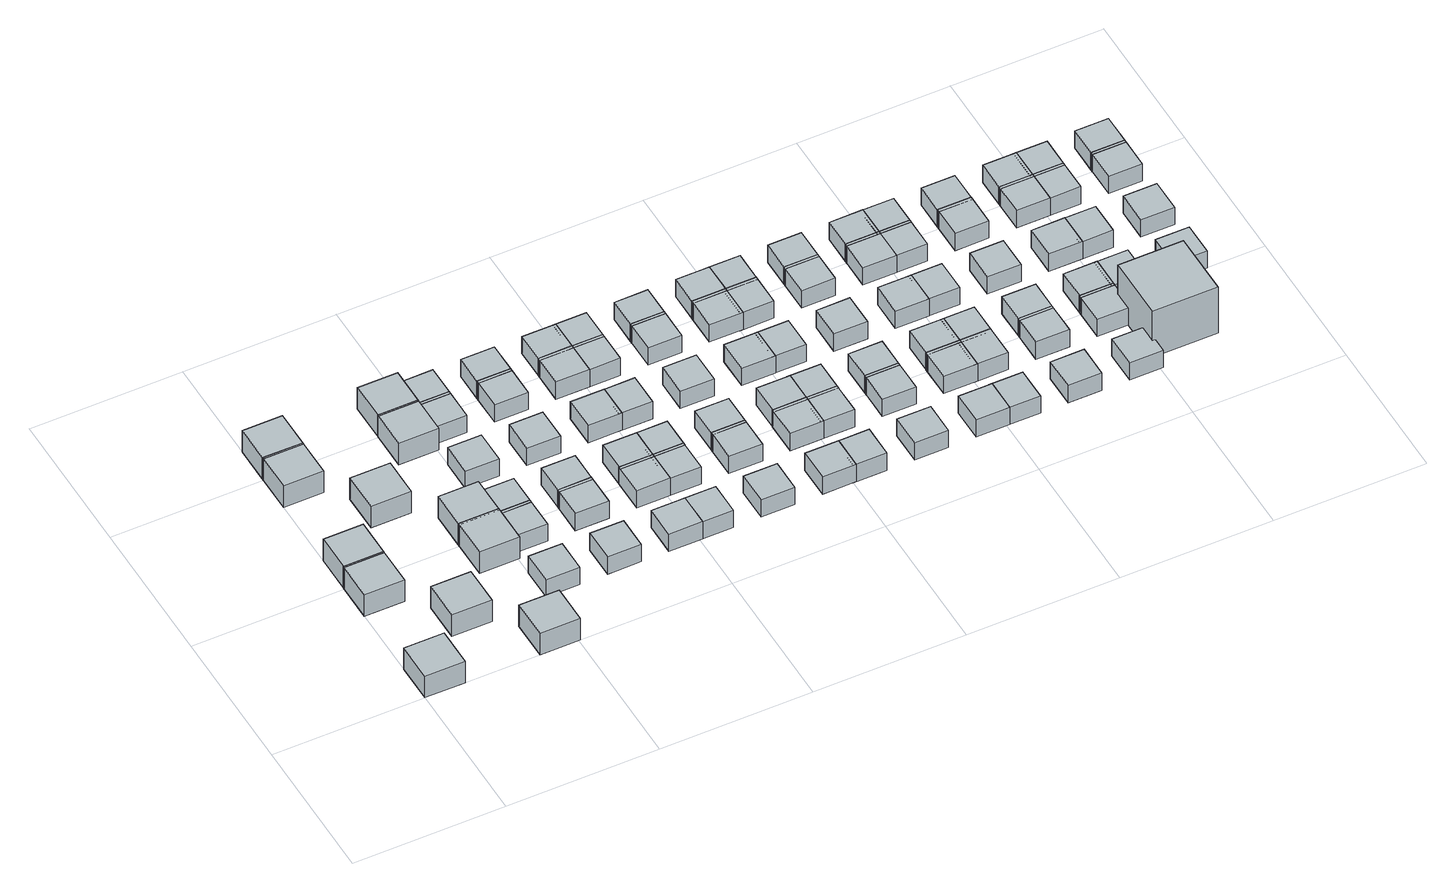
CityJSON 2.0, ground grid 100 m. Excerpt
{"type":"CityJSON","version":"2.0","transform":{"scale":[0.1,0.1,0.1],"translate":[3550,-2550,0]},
"CityObjects":{
"object1":{"type":"GenericCityObject","geometry":[{"type":"Solid","lod":"1","boundaries":[[[[0,1,2,3]],[[4,5,1,0]],[[5,6,2,1]],[[6,7,3,2]],[[7,4,0,3]],[[7,6,5,4]]]]}]},
"object2":{"type":"GenericCityObject","geometry":[{"type":"Solid","lod":"1","boundaries":[[[[8,9,10,11]],[[12,13,9,8]],[[13,14,10,9]],[[14,15,11,10]],[[15,12,8,11]],[[15,14,13,12]]]]}]},
"object3":{"type":"GenericCityObject","geometry":[{"type":"Solid","lod":"1","boundaries":[[[[16,17,18,19]],[[20,21,17,16]],[[21,22,18,17]],[[22,23,19,18]],[[23,20,16,19]],[[23,22,21,20]]]]}]},
"object4":{"type":"GenericCityObject","geometry":[{"type":"Solid","lod":"1","boundaries":[[[[24,25,26,27]],[[28,29,25,24]],[[29,30,26,25]],[[30,31,27,26]],[[31,28,24,27]],[[31,30,29,28]]]]}]},
"object5":{"type":"GenericCityObject","geometry":[{"type":"Solid","lod":"1","boundaries":[[[[32,33,34,35]],[[36,37,33,32]],[[37,38,34,33]],[[38,39,35,34]],[[39,36,32,35]],[[39,38,37,36]]]]}]},
"object6":{"type":"GenericCityObject","geometry":[{"type":"Solid","lod":"1","boundaries":[[[[40,41,42,43]],[[44,45,41,40]],[[45,46,42,41]],[[46,47,43,42]],[[47,44,40,43]],[[47,46,45,44]]]]}]},
"object7":{"type":"GenericCityObject","geometry":[{"type":"Solid","lod":"1","boundaries":[[[[48,49,50,51]],[[52,53,49,48]],[[53,54,50,49]],[[54,55,51,50]],[[55,52,48,51]],[[55,54,53,52]]]]}]},
"object8":{"type":"GenericCityObject","geometry":[{"type":"Solid","lod":"1","boundaries":[[[[56,57,58,59]],[[60,61,57,56]],[[61,62,58,57]],[[62,63,59,58]],[[63,60,56,59]],[[63,62,61,60]]]]}]},
"object9":{"type":"GenericCityObject","geometry":[{"type":"Solid","lod":"1","boundaries":[[[[64,65,66,67]],[[68,69,65,64]],[[69,70,66,65]],[[70,71,67,66]],[[71,68,64,67]],[[71,70,69,68]]]]}]},
"object10":{"type":"GenericCityObject","geometry":[{"type":"Solid","lod":"1","boundaries":[[[[72,73,74,75]],[[76,77,73,72]],[[77,78,74,73]],[[78,79,75,74]],[[79,76,72,75]],[[79,78,77,76]]]]}]},
"object11":{"type":"GenericCityObject","geometry":[{"type":"Solid","lod":"1","boundaries":[[[[80,81,82,83]],[[84,85,81,80]],[[85,86,82,81]],[[86,87,83,82]],[[87,84,80,83]],[[87,86,85,84]]]]}]},
"object12":{"type":"GenericCityObject","geometry":[{"type":"Solid","lod":"1","boundaries":[[[[88,89,90,91]],[[92,93,89,88]],[[93,94,90,89]],[[94,95,91,90]],[[95,92,88,91]],[[95,94,93,92]]]]}]},
"object13":{"type":"GenericCityObject","geometry":[{"type":"Solid","lod":"1","boundaries":[[[[96,97,98,99]],[[100,101,97,96]],[[101,102,98,97]],[[102,103,99,98]],[[103,100,96,99]],[[103,102,101,100]]]]}]},
"object14":{"type":"GenericCityObject","geometry":[{"type":"Solid","lod":"1","boundaries":[[[[104,105,106,107]],[[108,109,105,104]],[[109,110,106,105]],[[110,111,107,106]],[[111,108,104,107]],[[111,110,109,108]]]]}]},
"object15":{"type":"GenericCityObject","geometry":[{"type":"Solid","lod":"1","boundaries":[[[[112,113,114,115]],[[116,117,113,112]],[[117,118,114,113]],[[118,119,115,114]],[[119,116,112,115]],[[119,118,117,116]]]]}]},
"object16":{"type":"GenericCityObject","geometry":[{"type":"Solid","lod":"1","boundaries":[[[[120,121,122,123]],[[124,125,121,120]],[[125,126,122,121]],[[126,127,123,122]],[[127,124,120,123]],[[127,126,125,124]]]]}]},
"object17":{"type":"GenericCityObject","geometry":[{"type":"Solid","lod":"1","boundaries":[[[[128,129,130,131]],[[132,133,129,128]],[[133,134,130,129]],[[134,135,131,130]],[[135,132,128,131]],[[135,134,133,132]]]]}]},
"object18":{"type":"GenericCityObject","geometry":[{"type":"Solid","lod":"1","boundaries":[[[[136,137,138,139]],[[140,141,137,136]],[[141,142,138,137]],[[142,143,139,138]],[[143,140,136,139]],[[143,142,141,140]]]]}]},
"object19":{"type":"GenericCityObject","geometry":[{"type":"Solid","lod":"1","boundaries":[[[[144,145,146,147]],[[148,149,145,144]],[[149,150,146,145]],[[150,151,147,146]],[[151,148,144,147]],[[151,150,149,148]]]]}]},
"object20":{"type":"GenericCityObject","geometry":[{"type":"Solid","lod":"1","boundaries":[[[[152,153,154,155]],[[156,157,153,152]],[[157,158,154,153]],[[158,159,155,154]],[[159,156,152,155]],[[159,158,157,156]]]]}]},
"object21":{"type":"GenericCityObject","geometry":[{"type":"Solid","lod":"1","boundaries":[[[[160,161,162,163]],[[164,165,161,160]],[[165,166,162,161]],[[166,167,163,162]],[[167,164,160,163]],[[167,166,165,164]]]]}]},
"object22":{"type":"GenericCityObject","geometry":[{"type":"Solid","lod":"1","boundaries":[[[[168,169,170,171]],[[172,173,169,168]],[[173,174,170,169]],[[174,175,171,170]],[[175,172,168,171]],[[175,174,173,172]]]]}]},
"object23":{"type":"GenericCityObject","geometry":[{"type":"Solid","lod":"1","boundaries":[[[[176,177,178,179]],[[180,181,177,176]],[[181,182,178,177]],[[182,183,179,178]],[[183,180,176,179]],[[183,182,181,180]]]]}]},
"object24":{"type":"GenericCityObject","geometry":[{"type":"Solid","lod":"1","boundaries":[[[[184,185,186,187]],[[188,189,185,184]],[[189,190,186,185]],[[190,191,187,186]],[[191,188,184,187]],[[191,190,189,188]]]]}]},
"object25":{"type":"GenericCityObject","geometry":[{"type":"Solid","lod":"1","boundaries":[[[[192,193,194,195]],[[196,197,193,192]],[[197,198,194,193]],[[198,199,195,194]],[[199,196,192,195]],[[199,198,197,196]]]]}]},
"object26":{"type":"GenericCityObject","geometry":[{"type":"Solid","lod":"1","boundaries":[[[[200,201,202,203]],[[204,205,201,200]],[[205,206,202,201]],[[206,207,203,202]],[[207,204,200,203]],[[207,206,205,204]]]]}]},
"object27":{"type":"GenericCityObject","geometry":[{"type":"Solid","lod":"1","boundaries":[[[[208,209,210,211]],[[212,213,209,208]],[[213,214,210,209]],[[214,215,211,210]],[[215,212,208,211]],[[215,214,213,212]]]]}]},
"object28":{"type":"GenericCityObject","geometry":[{"type":"Solid","lod":"1","boundaries":[[[[216,217,218,219]],[[220,221,217,216]],[[221,222,218,217]],[[222,223,219,218]],[[223,220,216,219]],[[223,222,221,220]]]]}]},
"object29":{"type":"GenericCityObject","geometry":[{"type":"Solid","lod":"1","boundaries":[[[[224,225,226,227]],[[228,229,225,224]],[[229,230,226,225]],[[230,231,227,226]],[[231,228,224,227]],[[231,230,229,228]]]]}]},
"object30":{"type":"GenericCityObject","geometry":[{"type":"Solid","lod":"1","boundaries":[[[[232,233,234,235]],[[236,237,233,232]],[[237,238,234,233]],[[238,239,235,234]],[[239,236,232,235]],[[239,238,237,236]]]]}]},
"object31":{"type":"GenericCityObject","geometry":[{"type":"Solid","lod":"1","boundaries":[[[[240,241,242,243]],[[244,245,241,240]],[[245,246,242,241]],[[246,247,243,242]],[[247,244,240,243]],[[247,246,245,244]]]]}]},
"object32":{"type":"GenericCityObject","geometry":[{"type":"Solid","lod":"1","boundaries":[[[[248,249,250,251]],[[252,253,249,248]],[[253,254,250,249]],[[254,255,251,250]],[[255,252,248,251]],[[255,254,253,252]]]]}]},
"object33":{"type":"GenericCityObject","geometry":[{"type":"Solid","lod":"1","boundaries":[[[[256,257,258,259]],[[260,261,257,256]],[[261,262,258,257]],[[262,263,259,258]],[[263,260,256,259]],[[263,262,261,260]]]]}]},
"object34":{"type":"GenericCityObject","geometry":[{"type":"Solid","lod":"1","boundaries":[[[[264,265,266,267]],[[268,269,265,264]],[[269,270,266,265]],[[270,271,267,266]],[[271,268,264,267]],[[271,270,269,268]]]]}]},
"object35":{"type":"GenericCityObject","geometry":[{"type":"Solid","lod":"1","boundaries":[[[[272,273,274,275]],[[276,277,273,272]],[[277,278,274,273]],[[278,279,275,274]],[[279,276,272,275]],[[279,278,277,276]]]]}]},
"object36":{"type":"GenericCityObject","geometry":[{"type":"Solid","lod":"1","boundaries":[[[[280,281,282,283]],[[284,285,281,280]],[[285,286,282,281]],[[286,287,283,282]],[[287,284,280,283]],[[287,286,285,284]]]]}]},
"object37":{"type":"GenericCityObject","geometry":[{"type":"Solid","lod":"1","boundaries":[[[[288,289,290,291]],[[292,293,289,288]],[[293,294,290,289]],[[294,295,291,290]],[[295,292,288,291]],[[295,294,293,292]]]]}]},
"object38":{"type":"GenericCityObject","geometry":[{"type":"Solid","lod":"1","boundaries":[[[[296,297,298,299]],[[300,301,297,296]],[[301,302,298,297]],[[302,303,299,298]],[[303,300,296,299]],[[303,302,301,300]]]]}]},
"object39":{"type":"GenericCityObject","geometry":[{"type":"Solid","lod":"1","boundaries":[[[[304,305,306,307]],[[308,309,305,304]],[[309,310,306,305]],[[310,311,307,306]],[[311,308,304,307]],[[311,310,309,308]]]]}]},
"object40":{"type":"GenericCityObject","geometry":[{"type":"Solid","lod":"1","boundaries":[[[[312,313,314,315]],[[316,317,313,312]],[[317,318,314,313]],[[318,319,315,314]],[[319,316,312,315]],[[319,318,317,316]]]]}]},
"object41":{"type":"GenericCityObject","geometry":[{"type":"Solid","lod":"1","boundaries":[[[[320,321,322,323]],[[324,325,321,320]],[[325,326,322,321]],[[326,327,323,322]],[[327,324,320,323]],[[327,326,325,324]]]]}]},
"object42":{"type":"GenericCityObject","geometry":[{"type":"Solid","lod":"1","boundaries":[[[[328,329,330,331]],[[332,333,329,328]],[[333,334,330,329]],[[334,335,331,330]],[[335,332,328,331]],[[335,334,333,332]]]]}]},
"object43":{"type":"GenericCityObject","geometry":[{"type":"Solid","lod":"1","boundaries":[[[[336,337,338,339]],[[340,341,337,336]],[[341,342,338,337]],[[342,343,339,338]],[[343,340,336,339]],[[343,342,341,340]]]]}]},
"object44":{"type":"GenericCityObject","geometry":[{"type":"Solid","lod":"1","boundaries":[[[[344,345,346,347]],[[348,349,345,344]],[[349,350,346,345]],[[350,351,347,346]],[[351,348,344,347]],[[351,350,349,348]]]]}]},
"object45":{"type":"GenericCityObject","geometry":[{"type":"Solid","lod":"1","boundaries":[[[[352,353,354,355]],[[356,357,353,352]],[[357,358,354,353]],[[358,359,355,354]],[[359,356,352,355]],[[359,358,357,356]]]]}]},
"object46":{"type":"GenericCityObject","geometry":[{"type":"Solid","lod":"1","boundaries":[[[[360,361,362,363]],[[364,365,361,360]],[[365,366,362,361]],[[366,367,363,362]],[[367,364,360,363]],[[367,366,365,364]]]]}]},
"object47":{"type":"GenericCityObject","geometry":[{"type":"Solid","lod":"1","boundaries":[[[[368,369,370,371]],[[372,373,369,368]],[[373,374,370,369]],[[374,375,371,370]],[[375,372,368,371]],[[375,374,373,372]]]]}]},
"object48":{"type":"GenericCityObject","geometry":[{"type":"Solid","lod":"1","boundaries":[[[[376,377,378,379]],[[380,381,377,376]],[[381,382,378,377]],[[382,383,379,378]],[[383,380,376,379]],[[383,382,381,380]]]]}]},
"object49":{"type":"GenericCityObject","geometry":[{"type":"Solid","lod":"1","boundaries":[[[[384,385,386,387]],[[388,389,385,384]],[[389,390,386,385]],[[390,391,387,386]],[[391,388,384,387]],[[391,390,389,388]]]]}]},
"object50":{"type":"GenericCityObject","geometry":[{"type":"Solid","lod":"1","boundaries":[[[[392,393,394,395]],[[396,397,393,392]],[[397,398,394,393]],[[398,399,395,394]],[[399,396,392,395]],[[399,398,397,396]]]]}]},
"object51":{"type":"GenericCityObject","geometry":[{"type":"Solid","lod":"1","boundaries":[[[[400,401,402,403]],[[404,405,401,400]],[[405,406,402,401]],[[406,407,403,402]],[[407,404,400,403]],[[407,406,405,404]]]]}]},
"object52":{"type":"GenericCityObject","geometry":[{"type":"Solid","lod":"1","boundaries":[[[[408,409,410,411]],[[412,413,409,408]],[[413,414,410,409]],[[414,415,411,410]],[[415,412,408,411]],[[415,414,413,412]]]]}]},
"object53":{"type":"GenericCityObject","geometry":[{"type":"Solid","lod":"1","boundaries":[[[[416,417,418,419]],[[420,421,417,416]],[[421,422,418,417]],[[422,423,419,418]],[[423,420,416,419]],[[423,422,421,420]]]]}]},
"object54":{"type":"GenericCityObject","geometry":[{"type":"Solid","lod":"1","boundaries":[[[[424,425,426,427]],[[428,429,425,424]],[[429,430,426,425]],[[430,431,427,426]],[[431,428,424,427]],[[431,430,429,428]]]]}]},
"object55":{"type":"GenericCityObject","geometry":[{"type":"Solid","lod":"1","boundaries":[[[[432,433,434,435]],[[436,437,433,432]],[[437,438,434,433]],[[438,439,435,434]],[[439,436,432,435]],[[439,438,437,436]]]]}]},
"object56":{"type":"GenericCityObject","geometry":[{"type":"Solid","lod":"1","boundaries":[[[[440,441,442,443]],[[444,445,441,440]],[[445,446,442,441]],[[446,447,443,442]],[[447,444,440,443]],[[447,446,445,444]]]]}]},
"object57":{"type":"GenericCityObject","geometry":[{"type":"Solid","lod":"1","boundaries":[[[[448,449,450,451]],[[452,453,449,448]],[[453,454,450,449]],[[454,455,451,450]],[[455,452,448,451]],[[455,454,453,452]]]]}]},
"object58":{"type":"GenericCityObject","geometry":[{"type":"Solid","lod":"1","boundaries":[[[[456,457,458,459]],[[460,461,457,456]],[[461,462,458,457]],[[462,463,459,458]],[[463,460,456,459]],[[463,462,461,460]]]]}]},
"object59":{"type":"GenericCityObject","geometry":[{"type":"Solid","lod":"1","boundaries":[[[[464,465,466,467]],[[468,469,465,464]],[[469,470,466,465]],[[470,471,467,466]],[[471,468,464,467]],[[471,470,469,468]]]]}]},
"object60":{"type":"GenericCityObject","geometry":[{"type":"Solid","lod":"1","boundaries":[[[[472,473,474,475]],[[476,477,473,472]],[[477,478,474,473]],[[478,479,475,474]],[[479,476,472,475]],[[479,478,477,476]]]]}]},
"object61":{"type":"GenericCityObject","geometry":[{"type":"Solid","lod":"1","boundaries":[[[[480,481,482,483]],[[484,485,481,480]],[[485,486,482,481]],[[486,487,483,482]],[[487,484,480,483]],[[487,486,485,484]]]]}]},
"object62":{"type":"GenericCityObject","geometry":[{"type":"Solid","lod":"1","boundaries":[[[[488,489,490,491]],[[492,493,489,488]],[[493,494,490,489]],[[494,495,491,490]],[[495,492,488,491]],[[495,494,493,492]]]]}]},
"object63":{"type":"GenericCityObject","geometry":[{"type":"Solid","lod":"1","boundaries":[[[[496,497,498,499]],[[500,501,497,496]],[[501,502,498,497]],[[502,503,499,498]],[[503,500,496,499]],[[503,502,501,500]]]]}]},
"object64":{"type":"GenericCityObject","geometry":[{"type":"Solid","lod":"1","boundaries":[[[[504,505,506,507]],[[508,509,505,504]],[[509,510,506,505]],[[510,511,507,506]],[[511,508,504,507]],[[511,510,509,508]]]]}]},
"object65":{"type":"GenericCityObject","geometry":[{"type":"Solid","lod":"1","boundaries":[[[[512,513,514,515]],[[516,517,513,512]],[[517,518,514,513]],[[518,519,515,514]],[[519,516,512,515]],[[519,518,517,516]]]]}]},
"object66":{"type":"GenericCityObject","geometry":[{"type":"Solid","lod":"1","boundaries":[[[[520,521,522,523]],[[524,525,521,520]],[[525,526,522,521]],[[526,527,523,522]],[[527,524,520,523]],[[527,526,525,524]]]]}]},
"object67":{"type":"GenericCityObject","geometry":[{"type":"Solid","lod":"1","boundaries":[[[[528,529,530,531]],[[532,533,529,528]],[[533,534,530,529]],[[534,535,531,530]],[[535,532,528,531]],[[535,534,533,532]]]]}]},
"object68":{"type":"GenericCityObject","geometry":[{"type":"Solid","lod":"1","boundaries":[[[[536,537,538,539]],[[540,541,537,536]],[[541,542,538,537]],[[542,543,539,538]],[[543,540,536,539]],[[543,542,541,540]]]]}]},
"object69":{"type":"GenericCityObject","geometry":[{"type":"Solid","lod":"1","boundaries":[[[[544,545,546,547]],[[548,549,545,544]],[[549,550,546,545]],[[550,551,547,546]],[[551,548,544,547]],[[551,550,549,548]]]]}]},
"object70":{"type":"GenericCityObject","geometry":[{"type":"Solid","lod":"1","boundaries":[[[[552,553,554,555]],[[556,557,553,552]],[[557,558,554,553]],[[558,559,555,554]],[[559,556,552,555]],[[559,558,557,556]]]]}]},
"object71":{"type":"GenericCityObject","geometry":[{"type":"Solid","lod":"1","boundaries":[[[[560,561,562,563]],[[564,565,561,560]],[[565,566,562,561]],[[566,567,563,562]],[[567,564,560,563]],[[567,566,565,564]]]]}]},
"object72":{"type":"GenericCityObject","geometry":[{"type":"Solid","lod":"1","boundaries":[[[[568,569,570,571]],[[572,573,569,568]],[[573,574,570,569]],[[574,575,571,570]],[[575,572,568,571]],[[575,574,573,572]]]]}]},
"object73":{"type":"GenericCityObject","geometry":[{"type":"Solid","lod":"1","boundaries":[[[[576,577,578,579]],[[580,581,577,576]],[[581,582,578,577]],[[582,583,579,578]],[[583,580,576,579]],[[583,582,581,580]]]]}]},
"object74":{"type":"GenericCityObject","geometry":[{"type":"Solid","lod":"1","boundaries":[[[[584,585,586,587]],[[588,589,585,584]],[[589,590,586,585]],[[590,591,587,586]],[[591,588,584,587]],[[591,590,589,588]]]]}]},
"object75":{"type":"GenericCityObject","geometry":[{"type":"Solid","lod":"1","boundaries":[[[[592,593,594,595]],[[596,597,593,592]],[[597,598,594,593]],[[598,599,595,594]],[[599,596,592,595]],[[599,598,597,596]]]]}]},
"object76":{"type":"GenericCityObject","geometry":[{"type":"Solid","lod":"1","boundaries":[[[[600,601,602,603]],[[604,605,601,600]],[[605,606,602,601]],[[606,607,603,602]],[[607,604,600,603]],[[607,606,605,604]]]]}]},
"object77":{"type":"GenericCityObject","geometry":[{"type":"Solid","lod":"1","boundaries":[[[[608,609,610,611]],[[612,613,609,608]],[[613,614,610,609]],[[614,615,611,610]],[[615,612,608,611]],[[615,614,613,612]]]]}]},
"object78":{"type":"GenericCityObject","geometry":[{"type":"Solid","lod":"1","boundaries":[[[[616,617,618,619]],[[620,621,617,616]],[[621,622,618,617]],[[622,623,619,618]],[[623,620,616,619]],[[623,622,621,620]]]]}]},
"object79":{"type":"GenericCityObject","geometry":[{"type":"Solid","lod":"1","boundaries":[[[[624,625,626,627]],[[628,629,625,624]],[[629,630,626,625]],[[630,631,627,626]],[[631,628,624,627]],[[631,630,629,628]]]]}]},
"object80":{"type":"GenericCityObject","geometry":[{"type":"Solid","lod":"1","boundaries":[[[[632,633,634,635]],[[636,637,633,632]],[[637,638,634,633]],[[638,639,635,634]],[[639,636,632,635]],[[639,638,637,636]]]]}]},
"object81":{"type":"GenericCityObject","geometry":[{"type":"Solid","lod":"1","boundaries":[[[[640,641,642,643]],[[644,645,641,640]],[[645,646,642,641]],[[646,647,643,642]],[[647,644,640,643]],[[647,646,645,644]]]]}]},
"object82":{"type":"GenericCityObject","geometry":[{"type":"Solid","lod":"1","boundaries":[[[[648,649,650,651]],[[652,653,649,648]],[[653,654,650,649]],[[654,655,651,650]],[[655,652,648,651]],[[655,654,653,652]]]]}]},
"object83":{"type":"GenericCityObject","geometry":[{"type":"Solid","lod":"1","boundaries":[[[[656,657,658,659]],[[660,661,657,656]],[[661,662,658,657]],[[662,663,659,658]],[[663,660,656,659]],[[663,662,661,660]]]]}]},
"object84":{"type":"GenericCityObject","geometry":[{"type":"Solid","lod":"1","boundaries":[[[[664,665,666,667]],[[668,669,665,664]],[[669,670,666,665]],[[670,671,667,666]],[[671,668,664,667]],[[671,670,669,668]]]]}]},
"object85":{"type":"GenericCityObject","geometry":[{"type":"Solid","lod":"1","boundaries":[[[[672,673,674,675]],[[676,677,673,672]],[[677,678,674,673]],[[678,679,675,674]],[[679,676,672,675]],[[679,678,677,676]]]]}]},
"object86":{"type":"GenericCityObject","geometry":[{"type":"Solid","lod":"1","boundaries":[[[[680,681,682,683]],[[684,685,681,680]],[[685,686,682,681]],[[686,687,683,682]],[[687,684,680,683]],[[687,686,685,684]]]]}]},
"object87":{"type":"GenericCityObject","geometry":[{"type":"Solid","lod":"1","boundaries":[[[[688,689,690,691]],[[692,693,689,688]],[[693,694,690,689]],[[694,695,691,690]],[[695,692,688,691]],[[695,694,693,692]]]]}]},
"object88":{"type":"GenericCityObject","geometry":[{"type":"Solid","lod":"1","boundaries":[[[[696,697,698,699]],[[700,701,697,696]],[[701,702,698,697]],[[702,703,699,698]],[[703,700,696,699]],[[703,702,701,700]]]]}]},
"object89":{"type":"GenericCityObject","geometry":[{"type":"Solid","lod":"1","boundaries":[[[[704,705,706,707]],[[708,709,705,704]],[[709,710,706,705]],[[710,711,707,706]],[[711,708,704,707]],[[711,710,709,708]]]]}]},
"object90":{"type":"GenericCityObject","geometry":[{"type":"Solid","lod":"1","boundaries":[[[[712,713,714,715]],[[716,717,713,712]],[[717,718,714,713]],[[718,719,715,714]],[[719,716,712,715]],[[719,718,717,716]]]]}]},
"object91":{"type":"GenericCityObject","geometry":[{"type":"Solid","lod":"1","boundaries":[[[[720,721,722,723]],[[724,725,721,720]],[[725,726,722,721]],[[726,727,723,722]],[[727,724,720,723]],[[727,726,725,724]]]]}]},
"object92":{"type":"GenericCityObject","geometry":[{"type":"Solid","lod":"1","boundaries":[[[[728,729,730,731]],[[732,733,729,728]],[[733,734,730,729]],[[734,735,731,730]],[[735,732,728,731]],[[735,734,733,732]]]]}]},
"object93":{"type":"GenericCityObject","geometry":[{"type":"Solid","lod":"1","boundaries":[[[[736,737,738,739]],[[740,741,737,736]],[[741,742,738,737]],[[742,743,739,738]],[[743,740,736,739]],[[743,742,741,740]]]]}]}
},
"vertices":[
[0,0,0],[262,0,0],[262,262,0],[0,262,0],[0,0,175],[262,0,175],[262,262,175],[0,262,175],
[0,750,0],[262,750,0],[262,1012,0],[0,1012,0],[0,750,175],[262,750,175],[262,1012,175],[0,1012,175],
[0,1000,0],[262,1000,0],[262,1262,0],[0,1262,0],[0,1000,175],[262,1000,175],[262,1262,175],[0,1262,175],
[370,370,0],[632,370,0],[632,632,0],[370,632,0],[370,370,175],[632,370,175],[632,632,175],[370,632,175],
[0,1750,0],[262,1750,0],[262,2012,0],[0,2012,0],[0,1750,175],[262,1750,175],[262,2012,175],[0,2012,175],
[0,2000,0],[262,2000,0],[262,2262,0],[0,2262,0],[0,2000,175],[262,2000,175],[262,2262,175],[0,2262,175],
[750,0,0],[1012,0,0],[1012,262,0],[750,262,0],[750,0,175],[1012,0,175],[1012,262,175],[750,262,175],
[370,1370,0],[632,1370,0],[632,1632,0],[370,1632,0],[370,1370,175],[632,1370,175],[632,1632,175],[370,1632,175],
[750,750,0],[1012,750,0],[1012,1012,0],[750,1012,0],[750,750,175],[1012,750,175],[1012,1012,175],[750,1012,175],
[750,1000,0],[1012,1000,0],[1012,1262,0],[750,1262,0],[750,1000,175],[1012,1000,175],[1012,1262,175],[750,1262,175],
[1000,400,0],[1220,400,0],[1220,620,0],[1000,620,0],[1000,400,140],[1220,400,140],[1220,620,140],[1000,620,140],
[1000,800,0],[1220,800,0],[1220,1020,0],[1000,1020,0],[1000,800,140],[1220,800,140],[1220,1020,140],[1000,1020,140],
[1000,1000,0],[1220,1000,0],[1220,1220,0],[1000,1220,0],[1000,1000,140],[1220,1000,140],[1220,1220,140],[1000,1220,140],
[750,1750,0],[1012,1750,0],[1012,2012,0],[750,2012,0],[750,1750,175],[1012,1750,175],[1012,2012,175],[750,2012,175],
[750,2000,0],[1012,2000,0],[1012,2262,0],[750,2262,0],[750,2000,175],[1012,2000,175],[1012,2262,175],[750,2262,175],
[1000,1400,0],[1220,1400,0],[1220,1620,0],[1000,1620,0],[1000,1400,140],[1220,1400,140],[1220,1620,140],[1000,1620,140],
[1400,400,0],[1620,400,0],[1620,620,0],[1400,620,0],[1400,400,140],[1620,400,140],[1620,620,140],[1400,620,140],
[1000,1800,0],[1220,1800,0],[1220,2020,0],[1000,2020,0],[1000,1800,140],[1220,1800,140],[1220,2020,140],[1000,2020,140],
[1000,2000,0],[1220,2000,0],[1220,2220,0],[1000,2220,0],[1000,2000,140],[1220,2000,140],[1220,2220,140],[1000,2220,140],
[1400,800,0],[1620,800,0],[1620,1020,0],[1400,1020,0],[1400,800,140],[1620,800,140],[1620,1020,140],[1400,1020,140],
[1400,1000,0],[1620,1000,0],[1620,1220,0],[1400,1220,0],[1400,1000,140],[1620,1000,140],[1620,1220,140],[1400,1220,140],
[1400,1400,0],[1620,1400,0],[1620,1620,0],[1400,1620,0],[1400,1400,140],[1620,1400,140],[1620,1620,140],[1400,1620,140],
[1800,400,0],[2020,400,0],[2020,620,0],[1800,620,0],[1800,400,140],[2020,400,140],[2020,620,140],[1800,620,140],
[1400,1800,0],[1620,1800,0],[1620,2020,0],[1400,2020,0],[1400,1800,140],[1620,1800,140],[1620,2020,140],[1400,2020,140],
[1400,2000,0],[1620,2000,0],[1620,2220,0],[1400,2220,0],[1400,2000,140],[1620,2000,140],[1620,2220,140],[1400,2220,140],
[1800,800,0],[2020,800,0],[2020,1020,0],[1800,1020,0],[1800,800,140],[2020,800,140],[2020,1020,140],[1800,1020,140],
[1800,1000,0],[2020,1000,0],[2020,1220,0],[1800,1220,0],[1800,1000,140],[2020,1000,140],[2020,1220,140],[1800,1220,140],
[2000,400,0],[2220,400,0],[2220,620,0],[2000,620,0],[2000,400,140],[2220,400,140],[2220,620,140],[2000,620,140],
[1800,1400,0],[2020,1400,0],[2020,1620,0],[1800,1620,0],[1800,1400,140],[2020,1400,140],[2020,1620,140],[1800,1620,140],
[2000,800,0],[2220,800,0],[2220,1020,0],[2000,1020,0],[2000,800,140],[2220,800,140],[2220,1020,140],[2000,1020,140],
[2000,1000,0],[2220,1000,0],[2220,1220,0],[2000,1220,0],[2000,1000,140],[2220,1000,140],[2220,1220,140],[2000,1220,140],
[1800,1800,0],[2020,1800,0],[2020,2020,0],[1800,2020,0],[1800,1800,140],[2020,1800,140],[2020,2020,140],[1800,2020,140],
[1800,2000,0],[2020,2000,0],[2020,2220,0],[1800,2220,0],[1800,2000,140],[2020,2000,140],[2020,2220,140],[1800,2220,140],
[2000,1400,0],[2220,1400,0],[2220,1620,0],[2000,1620,0],[2000,1400,140],[2220,1400,140],[2220,1620,140],[2000,1620,140],
[2400,400,0],[2620,400,0],[2620,620,0],[2400,620,0],[2400,400,140],[2620,400,140],[2620,620,140],[2400,620,140],
[2000,1800,0],[2220,1800,0],[2220,2020,0],[2000,2020,0],[2000,1800,140],[2220,1800,140],[2220,2020,140],[2000,2020,140],
[2000,2000,0],[2220,2000,0],[2220,2220,0],[2000,2220,0],[2000,2000,140],[2220,2000,140],[2220,2220,140],[2000,2220,140],
[2400,800,0],[2620,800,0],[2620,1020,0],[2400,1020,0],[2400,800,140],[2620,800,140],[2620,1020,140],[2400,1020,140],
[2400,1000,0],[2620,1000,0],[2620,1220,0],[2400,1220,0],[2400,1000,140],[2620,1000,140],[2620,1220,140],[2400,1220,140],
[2400,1400,0],[2620,1400,0],[2620,1620,0],[2400,1620,0],[2400,1400,140],[2620,1400,140],[2620,1620,140],[2400,1620,140],
[2800,400,0],[3020,400,0],[3020,620,0],[2800,620,0],[2800,400,140],[3020,400,140],[3020,620,140],[2800,620,140],
[2400,1800,0],[2620,1800,0],[2620,2020,0],[2400,2020,0],[2400,1800,140],[2620,1800,140],[2620,2020,140],[2400,2020,140],
[2400,2000,0],[2620,2000,0],[2620,2220,0],[2400,2220,0],[2400,2000,140],[2620,2000,140],[2620,2220,140],[2400,2220,140],
[2800,800,0],[3020,800,0],[3020,1020,0],[2800,1020,0],[2800,800,140],[3020,800,140],[3020,1020,140],[2800,1020,140],
[2800,1000,0],[3020,1000,0],[3020,1220,0],[2800,1220,0],[2800,1000,140],[3020,1000,140],[3020,1220,140],[2800,1220,140],
[3000,400,0],[3220,400,0],[3220,620,0],[3000,620,0],[3000,400,140],[3220,400,140],[3220,620,140],[3000,620,140],
[2800,1400,0],[3020,1400,0],[3020,1620,0],[2800,1620,0],[2800,1400,140],[3020,1400,140],[3020,1620,140],[2800,1620,140],
[3000,800,0],[3220,800,0],[3220,1020,0],[3000,1020,0],[3000,800,140],[3220,800,140],[3220,1020,140],[3000,1020,140],
[3000,1000,0],[3220,1000,0],[3220,1220,0],[3000,1220,0],[3000,1000,140],[3220,1000,140],[3220,1220,140],[3000,1220,140],
[2800,1800,0],[3020,1800,0],[3020,2020,0],[2800,2020,0],[2800,1800,140],[3020,1800,140],[3020,2020,140],[2800,2020,140],
[2800,2000,0],[3020,2000,0],[3020,2220,0],[2800,2220,0],[2800,2000,140],[3020,2000,140],[3020,2220,140],[2800,2220,140],
[3000,1400,0],[3220,1400,0],[3220,1620,0],[3000,1620,0],[3000,1400,140],[3220,1400,140],[3220,1620,140],[3000,1620,140],
[3400,400,0],[3620,400,0],[3620,620,0],[3400,620,0],[3400,400,140],[3620,400,140],[3620,620,140],[3400,620,140],
[3000,1800,0],[3220,1800,0],[3220,2020,0],[3000,2020,0],[3000,1800,140],[3220,1800,140],[3220,2020,140],[3000,2020,140],
[3000,2000,0],[3220,2000,0],[3220,2220,0],[3000,2220,0],[3000,2000,140],[3220,2000,140],[3220,2220,140],[3000,2220,140],
[3400,800,0],[3620,800,0],[3620,1020,0],[3400,1020,0],[3400,800,140],[3620,800,140],[3620,1020,140],[3400,1020,140],
[3400,1000,0],[3620,1000,0],[3620,1220,0],[3400,1220,0],[3400,1000,140],[3620,1000,140],[3620,1220,140],[3400,1220,140],
[3400,1400,0],[3620,1400,0],[3620,1620,0],[3400,1620,0],[3400,1400,140],[3620,1400,140],[3620,1620,140],[3400,1620,140],
[3800,400,0],[4020,400,0],[4020,620,0],[3800,620,0],[3800,400,140],[4020,400,140],[4020,620,140],[3800,620,140],
[3400,1800,0],[3620,1800,0],[3620,2020,0],[3400,2020,0],[3400,1800,140],[3620,1800,140],[3620,2020,140],[3400,2020,140],
[3400,2000,0],[3620,2000,0],[3620,2220,0],[3400,2220,0],[3400,2000,140],[3620,2000,140],[3620,2220,140],[3400,2220,140],
[3800,800,0],[4020,800,0],[4020,1020,0],[3800,1020,0],[3800,800,140],[4020,800,140],[4020,1020,140],[3800,1020,140],
[3800,1000,0],[4020,1000,0],[4020,1220,0],[3800,1220,0],[3800,1000,140],[4020,1000,140],[4020,1220,140],[3800,1220,140],
[4000,400,0],[4220,400,0],[4220,620,0],[4000,620,0],[4000,400,140],[4220,400,140],[4220,620,140],[4000,620,140],
[3800,1400,0],[4020,1400,0],[4020,1620,0],[3800,1620,0],[3800,1400,140],[4020,1400,140],[4020,1620,140],[3800,1620,140],
[4000,800,0],[4220,800,0],[4220,1020,0],[4000,1020,0],[4000,800,140],[4220,800,140],[4220,1020,140],[4000,1020,140],
[4000,1000,0],[4220,1000,0],[4220,1220,0],[4000,1220,0],[4000,1000,140],[4220,1000,140],[4220,1220,140],[4000,1220,140],
[3800,1800,0],[4020,1800,0],[4020,2020,0],[3800,2020,0],[3800,1800,140],[4020,1800,140],[4020,2020,140],[3800,2020,140],
[3800,2000,0],[4020,2000,0],[4020,2220,0],[3800,2220,0],[3800,2000,140],[4020,2000,140],[4020,2220,140],[3800,2220,140],
[4000,1400,0],[4220,1400,0],[4220,1620,0],[4000,1620,0],[4000,1400,140],[4220,1400,140],[4220,1620,140],[4000,1620,140],
[4400,400,0],[4620,400,0],[4620,620,0],[4400,620,0],[4400,400,140],[4620,400,140],[4620,620,140],[4400,620,140],
[4000,1800,0],[4220,1800,0],[4220,2020,0],[4000,2020,0],[4000,1800,140],[4220,1800,140],[4220,2020,140],[4000,2020,140],
[4000,2000,0],[4220,2000,0],[4220,2220,0],[4000,2220,0],[4000,2000,140],[4220,2000,140],[4220,2220,140],[4000,2220,140],
[4400,800,0],[4620,800,0],[4620,1020,0],[4400,1020,0],[4400,800,140],[4620,800,140],[4620,1020,140],[4400,1020,140],
[4400,1000,0],[4620,1000,0],[4620,1220,0],[4400,1220,0],[4400,1000,140],[4620,1000,140],[4620,1220,140],[4400,1220,140],
[4400,1400,0],[4620,1400,0],[4620,1620,0],[4400,1620,0],[4400,1400,140],[4620,1400,140],[4620,1620,140],[4400,1620,140],
[4800,400,0],[5020,400,0],[5020,620,0],[4800,620,0],[4800,400,140],[5020,400,140],[5020,620,140],[4800,620,140],
[4400,1800,0],[4620,1800,0],[4620,2020,0],[4400,2020,0],[4400,1800,140],[4620,1800,140],[4620,2020,140],[4400,2020,140],
[4400,2000,0],[4620,2000,0],[4620,2220,0],[4400,2220,0],[4400,2000,140],[4620,2000,140],[4620,2220,140],[4400,2220,140],
[4800,800,0],[5020,800,0],[5020,1020,0],[4800,1020,0],[4800,800,140],[5020,800,140],[5020,1020,140],[4800,1020,140],
[4800,1000,0],[5020,1000,0],[5020,1220,0],[4800,1220,0],[4800,1000,140],[5020,1000,140],[5020,1220,140],[4800,1220,140],
[4800,1400,0],[5020,1400,0],[5020,1620,0],[4800,1620,0],[4800,1400,140],[5020,1400,140],[5020,1620,140],[4800,1620,140],
[5000,500,0],[5429,500,0],[5429,929,0],[5000,929,0],[5000,500,375],[5429,500,375],[5429,929,375],[5000,929,375],
[5000,1000,0],[5220,1000,0],[5220,1220,0],[5000,1220,0],[5000,1000,140],[5220,1000,140],[5220,1220,140],[5000,1220,140],
[4800,1800,0],[5020,1800,0],[5020,2020,0],[4800,2020,0],[4800,1800,140],[5020,1800,140],[5020,2020,140],[4800,2020,140],
[4800,2000,0],[5020,2000,0],[5020,2220,0],[4800,2220,0],[4800,2000,140],[5020,2000,140],[5020,2220,140],[4800,2220,140],
[5000,1400,0],[5220,1400,0],[5220,1620,0],[5000,1620,0],[5000,1400,140],[5220,1400,140],[5220,1620,140],[5000,1620,140],
[5000,1800,0],[5220,1800,0],[5220,2020,0],[5000,2020,0],[5000,1800,140],[5220,1800,140],[5220,2020,140],[5000,2020,140],
[5000,2000,0],[5220,2000,0],[5220,2220,0],[5000,2220,0],[5000,2000,140],[5220,2000,140],[5220,2220,140],[5000,2220,140],
[5400,1000,0],[5620,1000,0],[5620,1220,0],[5400,1220,0],[5400,1000,140],[5620,1000,140],[5620,1220,140],[5400,1220,140],
[5400,1400,0],[5620,1400,0],[5620,1620,0],[5400,1620,0],[5400,1400,140],[5620,1400,140],[5620,1620,140],[5400,1620,140],
[5400,1800,0],[5620,1800,0],[5620,2020,0],[5400,2020,0],[5400,1800,140],[5620,1800,140],[5620,2020,140],[5400,2020,140],
[5400,2000,0],[5620,2000,0],[5620,2220,0],[5400,2220,0],[5400,2000,140],[5620,2000,140],[5620,2220,140],[5400,2220,140]
]}
